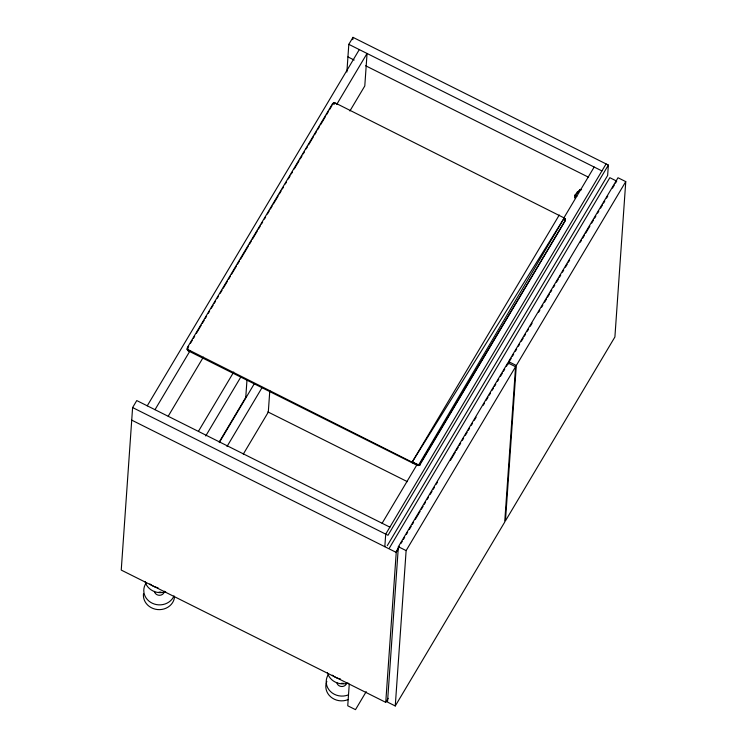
<?xml version="1.0" encoding="UTF-8"?>
<svg xmlns="http://www.w3.org/2000/svg" width="747" height="747" viewBox="0 0 747 747"><rect width="100%" height="100%" fill="white"/><g stroke="black" fill="none" stroke-linecap="round" stroke-linejoin="round"><path stroke-width="1.12" d="M187.32 348.055L188.403 349.792L417.321 464.793L419.805 464.979L565.059 220.673L565.274 219.413L564.237 217.984L335.328 102.983L333.965 102.778L332.518 103.721L187.562 347.234L187.273 349.549L188.328 350.875L417.265 465.362L419.058 465.456L565.031 221.112L565.274 219.413L564.237 217.984L412.363 461.786L412.288 462.869M412.363 461.786L419.058 465.456L420.075 464.625L418.171 465.596L412.363 461.786L559.279 214.977M565.208 220.71L565.143 219.002L564.237 217.984L418.423 465.334M418.628 465.568L419.487 464.811M419.058 465.456L419.086 464.989M389.869 527.139L136.766 400.569L132.602 407.563L121.238 570.073L385.751 702.348L388.123 698.352M187.273 349.549L187.562 347.234M187.404 349.941L187.478 348.858M187.628 350.306L187.702 349.222M187.936 350.623L188.011 349.54M188.328 350.875L188.403 349.792M245.763 397.404L246.977 380.036M269.807 390.588L268.294 412.12L243.298 454.12M332.518 103.721L332.443 104.804L332.788 103.366M333.461 103.973L333.535 102.89M333.89 103.861L333.965 102.778M334.348 103.833L334.423 102.75M334.805 103.908L334.88 102.825M346.879 72.02L348.812 44.344L352.976 37.35L608.366 165.059L607.638 175.461L387.263 545.674M352.817 39.638L352.976 37.35M349.26 684.103L347.747 705.775L355.497 709.65L366.217 691.638M384.826 546.701L385.713 534.133L606.088 163.92M385.751 702.348L396.312 551.323L399.29 546.318M398.366 546.729L387.506 702.096L395.256 705.971L504.711 522.097L515.579 366.73L507.82 362.855L398.366 546.729L406.125 550.604L395.256 705.971M508.399 363.938L508.558 361.623L618.012 177.749L625.762 181.624L614.902 336.99L505.448 520.864L516.308 365.498L625.762 181.624M574.835 198.067L575.041 195.088L580.475 189.327L575.386 194.902L575.199 197.507M564.928 218.61L565.021 219.058M417.76 464.989L417.965 465.297M417.265 465.362L417.321 464.793M187.245 349.138L188.683 346.319M419.805 464.979L420.094 464.186M419.823 464.541L419.459 465.26M147.252 405.817L359.307 49.591M190.466 343.312L192.259 340.305M193.454 338.298L194.65 336.29M196.433 333.283L201.204 325.272M202.4 323.264L204.192 320.258M205.378 318.259L206.574 316.252M208.366 313.245L209.562 311.238M211.345 308.231L213.138 305.224M214.333 303.226L215.528 301.218M217.312 298.212L218.507 296.214M220.3 293.207L222.083 290.2M223.278 288.193L227.452 281.18M228.647 279.173L230.44 276.166M231.626 274.158L236.407 266.147M237.593 264.139L239.385 261.133M240.581 259.134L248.331 246.099M249.526 244.101L251.319 241.094M252.505 239.087L257.285 231.075M258.471 229.068L260.264 226.061M261.459 224.053L262.655 222.055M264.438 219.048L265.633 217.041M267.426 214.034L269.209 211.028M270.405 209.02L272.197 206.013M273.383 204.015L278.164 195.994M279.35 193.996L281.143 190.989M282.338 188.982L283.533 186.974M285.317 183.967L286.512 181.969M288.305 178.963L290.088 175.956M291.283 173.948L292.479 171.941M294.262 168.943L299.043 160.922M300.229 158.915L302.021 155.908M303.217 153.91L304.412 151.902M306.195 148.896L307.39 146.888M308.586 144.89L313.357 136.869M314.552 134.871L316.336 131.864M317.531 129.857L319.324 126.85M320.51 124.842L325.29 116.831M326.476 114.823L328.269 111.817M329.464 109.809L331.845 105.803M155.002 409.692L190.149 350.651M336.682 104.496L367.057 53.467L364.788 85.97L349.895 110.986M168.224 416.182L203.361 357.141M198.581 431.075L233.727 372.043M205.733 435.959L240.879 376.918M219.543 441.44L246.351 396.414M219.263 442.597L254.391 383.584M227.013 446.473L262.141 387.469M382.119 523.264L417.265 464.223M563.789 218.068L594.173 167.039M608.366 165.059L387.992 535.272L132.602 407.563M389.467 547.896L609.841 177.683L616.686 181.11L615.491 183.108M401.074 543.312L402.26 541.314M403.455 539.315L404.65 537.308M406.433 534.31L407.629 532.312M409.412 529.306L411.195 526.308M412.391 524.301L413.577 522.302M415.369 519.305L420.131 511.293M421.327 509.295L423.11 506.298M424.305 504.29L425.491 502.292M427.284 499.295L428.47 497.287M430.253 494.29L432.046 491.283M433.232 489.285L434.427 487.287M436.211 484.28L437.406 482.282M450.506 460.264L455.268 452.262M456.464 450.264L458.247 447.257M459.442 445.259L460.638 443.26M462.421 440.254L463.607 438.256M465.4 435.258L467.183 432.252M468.378 430.253L469.564 428.246M471.357 425.248L472.543 423.25M474.336 420.244L476.119 417.246M483.262 405.238L484.458 403.24M486.241 400.233L488.034 397.236M489.22 395.228L490.415 393.23M492.198 390.223L493.393 388.225M494.579 386.227L495.775 384.229M497.558 381.222L498.753 379.224M500.537 376.217L502.329 373.22M503.515 371.222L504.711 369.214M506.494 366.217L511.256 358.205M512.451 356.207L513.647 354.209M515.43 351.202L516.625 349.204M518.409 346.206L519.595 344.199M521.387 341.202L523.171 338.195M524.366 336.197L525.552 334.198M527.345 331.192L528.531 329.194M530.323 326.187L532.107 323.19M538.662 312.181L539.848 310.182M541.64 307.185L542.826 305.178M544.619 302.18L546.402 299.173M547.588 297.175L549.381 294.169M550.567 292.17L551.762 290.172M553.546 287.165L554.741 285.167M556.524 282.17L558.317 279.163M559.503 277.165L560.698 275.167M562.482 272.16L563.677 270.162M565.46 267.155L567.244 264.158M568.439 262.15L569.634 260.152M580.354 242.14L581.539 240.142M582.735 238.144L584.518 235.137M585.713 233.139L589.878 226.136M591.671 223.129L593.454 220.132M594.649 218.133L595.835 216.126M597.628 213.128L598.814 211.121M600.597 208.124L602.39 205.126M603.576 203.119L604.771 201.12M606.555 198.114L607.75 196.116M612.512 188.113L614.305 185.107M398.618 548.401L396.227 552.407L131.724 420.131M406.125 550.604L515.579 366.73M579.943 190.252L581.577 189.673M565.115 219.487L565.143 219.002M578.561 191.718L577.291 191.83L577.3 193.043M348.812 44.344L601.923 170.914M347.934 56.912L354.181 60.04M365.647 65.764L588.543 177.235M508.558 361.623L516.308 365.498M267.837 411.886L407.358 481.656M575.041 195.088L576.88 196.293M174.014 595.873A15.622 14.184 4 0 1 152.463 603.315A15.622 14.184 4 0 1 146.16 582.996M164.452 591.194A5.08 4.613 4 0 1 159.569 595.294A5.08 4.613 4 0 1 154.396 591.372M174.555 596.984A15.622 14.184 4 0 1 157.477 609.552A15.622 14.184 4 0 1 143.471 593.818M165.694 591.839A15.622 14.184 4 0 1 145.049 581.511M161.035 592.072A7.815 7.096 4 0 1 158.999 592.1M157.99 587.702A15.622 14.184 4 0 1 149.904 583.958M347.878 699.678A15.622 14.184 4 0 1 330.725 696.876A15.622 14.184 4 0 1 326.841 681.423M348.205 694.934A15.622 14.184 4 0 1 330.389 691.433A15.622 14.184 4 0 1 328.064 675.017M346.571 683.589A5.08 4.613 4 0 1 341.323 686.484A5.08 4.613 4 0 1 336.813 682.599M348.111 683.057A15.622 14.184 4 0 1 327.466 672.73M343.452 683.29A7.815 7.096 4 0 1 341.416 683.318M340.408 678.92A15.622 14.184 4 0 1 332.322 675.185"/></g></svg>
